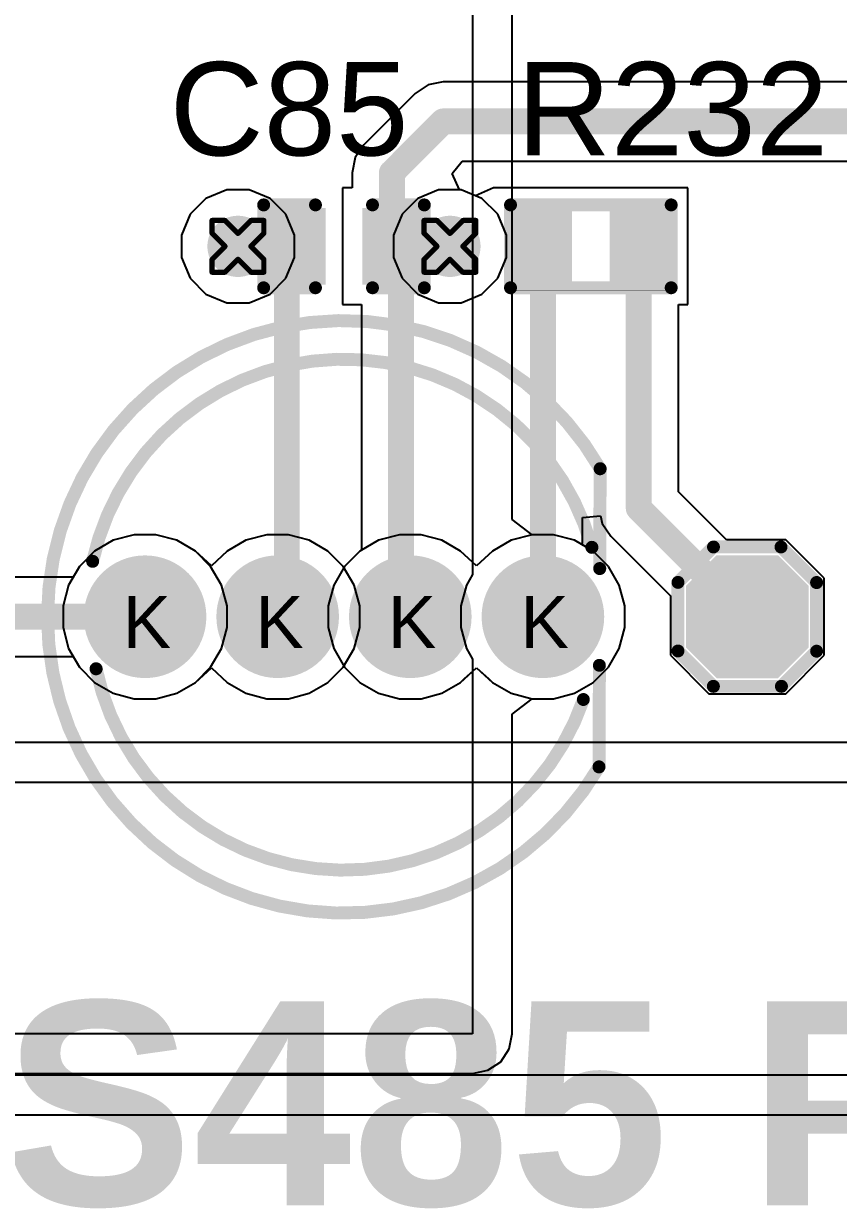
# Model space of a CAD drawing. Header units: inches. Extents: x -11 to 5379, y 0 to 5429.
# Drawn here: x 46.35 to 54.33, y 39.97 to 51.58 of the extents above; entities that cross this region are included whole.
import ezdxf

# ---------------------------------------------------------------- set-up
doc = ezdxf.new("R2010")
doc.units = ezdxf.units.IN
for name, color, linetype in [('Bottom Layer', 5, 'Continuous'), ('Bottom Solder', 6, 'Continuous'), ('Drill Drawing', 1, 'Continuous'), ('GND', 16, 'Continuous'), ('Multi-Layer', 9, 'Continuous'), ('Pad Holes', 156, 'Continuous'), ('PWR', 76, 'Continuous'), ('Top Layer', 1, 'Continuous'), ('Top Overlay', 2, 'Continuous'), ('Top Paste', 8, 'Continuous'), ('Top Solder', 216, 'Continuous'), ('Via Holes', 16, 'Continuous')]:
    doc.layers.add(name, color=color, linetype=linetype)
doc.styles.add('Arial', font='', dxfattribs={"height": 0.2})
doc.styles.add('Arial_Bold', font='', dxfattribs={"height": 0.2})
doc.styles.get('Arial').set_extended_font_data('Arial')
doc.styles.get('Arial_Bold').set_extended_font_data('Arial', bold=True)

# ---------------------------------------------------------------- blocks, each defined once
blk = doc.blocks.new('C___0402_31')
at = {"layer": 'Top Layer'}
for points in [[(-0.699, -0.318), (-0.699, 0.318), (-0.241, 0.318), (-0.241, -0.318)], [(0.241, -0.318), (0.241, 0.318), (0.699, 0.318), (0.699, -0.318)]]:
    blk.add_hatch(color=1, dxfattribs=at).paths.add_polyline_path(points)
at = {"layer": 'Top Paste'}
for points in [[(-0.699, -0.318), (-0.699, 0.318), (-0.241, 0.318), (-0.241, -0.318)], [(0.241, -0.318), (0.241, 0.318), (0.699, 0.318), (0.699, -0.318)]]:
    blk.add_hatch(color=8, dxfattribs=at).paths.add_polyline_path(points)
at = {"layer": 'Top Solder'}
for points in [[(-0.758, -0.377), (-0.758, 0.377), (-0.181, 0.377), (-0.181, -0.377)], [(0.181, -0.377), (0.181, 0.377), (0.758, 0.377), (0.758, -0.377)]]:
    blk.add_hatch(color=216, dxfattribs=at).paths.add_polyline_path(points)
at = {"layer": 'Top Overlay'}
for points in [[(-0.787, -0.406, 0.127, 0.127, 0), (-0.787, 0.406, 0.127, 0.127, 0)], [(-0.787, 0.406, 0.127, 0.127, 0), (-0.279, 0.406, 0.127, 0.127, 0)], [(0.279, 0.406, 0.127, 0.127, 0), (0.787, 0.406, 0.127, 0.127, 0)], [(0.787, -0.406, 0.127, 0.127, 0), (0.787, 0.406, 0.127, 0.127, 0)], [(-0.787, -0.406, 0.127, 0.127, 0), (-0.279, -0.406, 0.127, 0.127, 0)], [(0.279, -0.406, 0.127, 0.127, 0), (0.787, -0.406, 0.127, 0.127, 0)]]:
    blk.add_lwpolyline(points, format="xyseb", dxfattribs=at)
for points in [[(-0.819, 0.406, 0.0635, 0.0635, 1), (-0.756, 0.406, 0.0635, 0.0635, 1)], [(-0.819, 0.406, 0.0635, 0.0635, 1), (-0.756, 0.406, 0.0635, 0.0635, 1)], [(-0.311, 0.406, 0.0635, 0.0635, 1), (-0.248, 0.406, 0.0635, 0.0635, 1)], [(0.248, 0.406, 0.0635, 0.0635, 1), (0.311, 0.406, 0.0635, 0.0635, 1)], [(0.756, 0.406, 0.0635, 0.0635, 1), (0.819, 0.406, 0.0635, 0.0635, 1)], [(0.756, 0.406, 0.0635, 0.0635, 1), (0.819, 0.406, 0.0635, 0.0635, 1)], [(-0.819, -0.406, 0.0635, 0.0635, 1), (-0.756, -0.406, 0.0635, 0.0635, 1)], [(-0.819, -0.406, 0.0635, 0.0635, 1), (-0.756, -0.406, 0.0635, 0.0635, 1)], [(-0.311, -0.406, 0.0635, 0.0635, 1), (-0.248, -0.406, 0.0635, 0.0635, 1)], [(0.248, -0.406, 0.0635, 0.0635, 1), (0.311, -0.406, 0.0635, 0.0635, 1)], [(0.756, -0.406, 0.0635, 0.0635, 1), (0.819, -0.406, 0.0635, 0.0635, 1)], [(0.756, -0.406, 0.0635, 0.0635, 1), (0.819, -0.406, 0.0635, 0.0635, 1)]]:
    blk.add_lwpolyline(points, format="xyseb", close=True, dxfattribs=at)
blk = doc.blocks.new('WS2812D_F5_34')
at = {"layer": 'Bottom Layer'}
h = blk.add_hatch(color=5, dxfattribs=at)
edge = h.paths.add_edge_path()
edge.add_arc((-1.95, 0), 0.55, 0, 360)
h = blk.add_hatch(color=5, dxfattribs=at)
edge = h.paths.add_edge_path()
edge.add_arc((-0.65, 0), 0.55, 0, 360)
h = blk.add_hatch(color=5, dxfattribs=at)
edge = h.paths.add_edge_path()
edge.add_arc((0.65, 0), 0.55, 0, 360)
h = blk.add_hatch(color=5, dxfattribs=at)
edge = h.paths.add_edge_path()
edge.add_arc((1.95, 0), 0.55, 0, 360)
at = {"layer": 'Bottom Solder'}
h = blk.add_hatch(color=6, dxfattribs=at)
edge = h.paths.add_edge_path()
edge.add_arc((-1.95, 0), 0.601, 0, 360)
h = blk.add_hatch(color=6, dxfattribs=at)
edge = h.paths.add_edge_path()
edge.add_arc((-0.65, 0), 0.601, 0, 360)
h = blk.add_hatch(color=6, dxfattribs=at)
edge = h.paths.add_edge_path()
edge.add_arc((0.65, 0), 0.601, 0, 360)
h = blk.add_hatch(color=6, dxfattribs=at)
edge = h.paths.add_edge_path()
edge.add_arc((1.95, 0), 0.601, 0, 360)
at = {"layer": 'GND'}
h = blk.add_hatch(color=16, dxfattribs=at)
edge = h.paths.add_edge_path()
edge.add_arc((-1.95, 0), 0.55, 0, 360)
h = blk.add_hatch(color=16, dxfattribs=at)
edge = h.paths.add_edge_path()
edge.add_arc((-0.65, 0), 0.55, 0, 360)
h = blk.add_hatch(color=16, dxfattribs=at)
edge = h.paths.add_edge_path()
edge.add_arc((0.65, 0), 0.55, 0, 360)
h = blk.add_hatch(color=16, dxfattribs=at)
edge = h.paths.add_edge_path()
edge.add_arc((1.95, 0), 0.55, 0, 360)
at = {"layer": 'Multi-Layer'}
h = blk.add_hatch(color=9, dxfattribs=at)
edge = h.paths.add_edge_path()
edge.add_arc((-1.95, 0), 0.55, 0, 360)
h = blk.add_hatch(color=9, dxfattribs=at)
edge = h.paths.add_edge_path()
edge.add_arc((-0.65, 0), 0.55, 0, 360)
h = blk.add_hatch(color=9, dxfattribs=at)
edge = h.paths.add_edge_path()
edge.add_arc((0.65, 0), 0.55, 0, 360)
h = blk.add_hatch(color=9, dxfattribs=at)
edge = h.paths.add_edge_path()
edge.add_arc((1.95, 0), 0.55, 0, 360)
at = {"layer": 'Pad Holes'}
h = blk.add_hatch(color=7, dxfattribs=at)
edge = h.paths.add_edge_path()
edge.add_arc((-1.95, 0), 0.36, 0, 360)
h = blk.add_hatch(color=7, dxfattribs=at)
edge = h.paths.add_edge_path()
edge.add_arc((-0.65, 0), 0.36, 0, 360)
h = blk.add_hatch(color=7, dxfattribs=at)
edge = h.paths.add_edge_path()
edge.add_arc((0.65, 0), 0.36, 0, 360)
h = blk.add_hatch(color=7, dxfattribs=at)
edge = h.paths.add_edge_path()
edge.add_arc((1.95, 0), 0.36, 0, 360)
at = {"layer": 'PWR'}
h = blk.add_hatch(color=76, dxfattribs=at)
edge = h.paths.add_edge_path()
edge.add_arc((-1.95, 0), 0.55, 0, 360)
h = blk.add_hatch(color=76, dxfattribs=at)
edge = h.paths.add_edge_path()
edge.add_arc((-0.65, 0), 0.55, 0, 360)
h = blk.add_hatch(color=76, dxfattribs=at)
edge = h.paths.add_edge_path()
edge.add_arc((0.65, 0), 0.55, 0, 360)
h = blk.add_hatch(color=76, dxfattribs=at)
edge = h.paths.add_edge_path()
edge.add_arc((1.95, 0), 0.55, 0, 360)
at = {"layer": 'Top Layer'}
h = blk.add_hatch(color=1, dxfattribs=at)
edge = h.paths.add_edge_path()
edge.add_arc((-1.95, 0), 0.55, 0, 360)
h = blk.add_hatch(color=1, dxfattribs=at)
edge = h.paths.add_edge_path()
edge.add_arc((-0.65, 0), 0.55, 0, 360)
h = blk.add_hatch(color=1, dxfattribs=at)
edge = h.paths.add_edge_path()
edge.add_arc((0.65, 0), 0.55, 0, 360)
h = blk.add_hatch(color=1, dxfattribs=at)
edge = h.paths.add_edge_path()
edge.add_arc((1.95, 0), 0.55, 0, 360)
at = {"layer": 'Top Solder'}
h = blk.add_hatch(color=216, dxfattribs=at)
edge = h.paths.add_edge_path()
edge.add_arc((-1.95, 0), 0.601, 0, 360)
h = blk.add_hatch(color=216, dxfattribs=at)
edge = h.paths.add_edge_path()
edge.add_arc((-0.65, 0), 0.601, 0, 360)
h = blk.add_hatch(color=216, dxfattribs=at)
edge = h.paths.add_edge_path()
edge.add_arc((0.65, 0), 0.601, 0, 360)
h = blk.add_hatch(color=216, dxfattribs=at)
edge = h.paths.add_edge_path()
edge.add_arc((1.95, 0), 0.601, 0, 360)
at = {"layer": 'Top Overlay'}
for points in [[(2.5, -1.471, 0.127, 0.127, -3.705201), (2.511, 1.45, 0.127, 0.127, 0)], [(-2.464, 0.543, 0.127, 0.127, -0.780857), (2.43, 0.68, 0.127, 0.127, 0)], [(2.507, 0.472, 0.127, 0.127, 0), (2.511, 1.45, 0.127, 0.127, 0)], [(2.347, -0.811, 0.127, 0.127, -0.760948), (-2.43, -0.51, 0.127, 0.127, 0)], [(2.5, -1.471, 0.127, 0.127, 0), (2.504, -0.476, 0.127, 0.127, 0)]]:
    blk.add_lwpolyline(points, format="xyseb", dxfattribs=at)
for points in [[(2.479, 1.45, 0.0635, 0.0635, 1), (2.543, 1.45, 0.0635, 0.0635, 1)], [(2.479, 1.45, 0.0635, 0.0635, 1), (2.543, 1.45, 0.0635, 0.0635, 1)], [(2.398, 0.68, 0.0635, 0.0635, 1), (2.462, 0.68, 0.0635, 0.0635, 1)], [(-2.496, 0.543, 0.0635, 0.0635, 1), (-2.432, 0.543, 0.0635, 0.0635, 1)], [(2.475, 0.472, 0.0635, 0.0635, 1), (2.539, 0.472, 0.0635, 0.0635, 1)], [(-2.462, -0.51, 0.0635, 0.0635, 1), (-2.398, -0.51, 0.0635, 0.0635, 1)], [(2.472, -0.476, 0.0635, 0.0635, 1), (2.535, -0.476, 0.0635, 0.0635, 1)], [(2.315, -0.811, 0.0635, 0.0635, 1), (2.378, -0.811, 0.0635, 0.0635, 1)], [(2.468, -1.471, 0.0635, 0.0635, 1), (2.532, -1.471, 0.0635, 0.0635, 1)], [(2.468, -1.471, 0.0635, 0.0635, 1), (2.532, -1.471, 0.0635, 0.0635, 1)]]:
    blk.add_lwpolyline(points, format="xyseb", close=True, dxfattribs=at)
blk = doc.blocks.new('R___0402_40')
at = {"layer": 'Top Layer'}
for points in [[(-0.699, -0.318), (-0.699, 0.318), (-0.241, 0.318), (-0.241, -0.318)], [(0.241, -0.318), (0.241, 0.318), (0.699, 0.318), (0.699, -0.318)]]:
    blk.add_hatch(color=1, dxfattribs=at).paths.add_polyline_path(points)
at = {"layer": 'Top Paste'}
for points in [[(-0.699, -0.318), (-0.699, 0.318), (-0.241, 0.318), (-0.241, -0.318)], [(0.241, -0.318), (0.241, 0.318), (0.699, 0.318), (0.699, -0.318)]]:
    blk.add_hatch(color=8, dxfattribs=at).paths.add_polyline_path(points)
at = {"layer": 'Top Solder'}
for points in [[(-0.754, -0.373), (-0.754, 0.373), (-0.186, 0.373), (-0.186, -0.373)], [(0.186, -0.373), (0.186, 0.373), (0.754, 0.373), (0.754, -0.373)]]:
    blk.add_hatch(color=216, dxfattribs=at).paths.add_polyline_path(points)
at = {"layer": 'Top Overlay'}
for points in [[(-0.787, -0.406, 0.127, 0.127, 0), (-0.787, 0.406, 0.127, 0.127, 0)], [(-0.787, 0.406, 0.127, 0.127, 0), (0.787, 0.406, 0.127, 0.127, 0)], [(0.787, -0.406, 0.127, 0.127, 0), (0.787, 0.406, 0.127, 0.127, 0)], [(-0.787, -0.406, 0.127, 0.127, 0), (0.787, -0.406, 0.127, 0.127, 0)], [(-0.813, -0.432, 0.00323, 0.00323, 0), (0.813, -0.432, 0.00323, 0.00323, 0)]]:
    blk.add_lwpolyline(points, format="xyseb", dxfattribs=at)
for points in [[(-0.819, 0.406, 0.0635, 0.0635, 1), (-0.756, 0.406, 0.0635, 0.0635, 1)], [(-0.819, 0.406, 0.0635, 0.0635, 1), (-0.756, 0.406, 0.0635, 0.0635, 1)], [(0.756, 0.406, 0.0635, 0.0635, 1), (0.819, 0.406, 0.0635, 0.0635, 1)], [(0.756, 0.406, 0.0635, 0.0635, 1), (0.819, 0.406, 0.0635, 0.0635, 1)], [(-0.819, -0.406, 0.0635, 0.0635, 1), (-0.756, -0.406, 0.0635, 0.0635, 1)], [(-0.819, -0.406, 0.0635, 0.0635, 1), (-0.756, -0.406, 0.0635, 0.0635, 1)], [(0.756, -0.406, 0.0635, 0.0635, 1), (0.819, -0.406, 0.0635, 0.0635, 1)], [(0.756, -0.406, 0.0635, 0.0635, 1), (0.819, -0.406, 0.0635, 0.0635, 1)], [(-0.814, -0.432, 0.00161, 0.00161, 1), (-0.812, -0.432, 0.00161, 0.00161, 1)], [(0.812, -0.432, 0.00161, 0.00161, 1), (0.814, -0.432, 0.00161, 0.00161, 1)]]:
    blk.add_lwpolyline(points, format="xyseb", close=True, dxfattribs=at)
blk = doc.blocks.new('T____________0_5___160')
at = {"layer": 'Top Layer'}
blk.add_hatch(color=1, dxfattribs=at).paths.add_polyline_path([(0.25, 0.5), (-0.25, 0.5), (-0.5, 0.25), (-0.5, -0.25), (-0.25, -0.5), (0.25, -0.5), (0.5, -0.25), (0.5, 0.25)])
at = {"layer": 'Top Paste'}
blk.add_hatch(color=8, dxfattribs=at).paths.add_polyline_path([(0.25, 0.5), (-0.25, 0.5), (-0.5, 0.25), (-0.5, -0.25), (-0.25, -0.5), (0.25, -0.5), (0.5, -0.25), (0.5, 0.25)])
at = {"layer": 'Top Solder'}
blk.add_hatch(color=216, dxfattribs=at).paths.add_polyline_path([(0.301, 0.602), (-0.301, 0.602), (-0.602, 0.301), (-0.602, -0.301), (-0.301, -0.602), (0.301, -0.602), (0.602, -0.301), (0.602, 0.301)])
at = {"layer": 'Top Overlay'}
for points in [[(-0.336, 0.68, 0.127, 0.127, 0), (-0.682, 0.333, 0.127, 0.127, 0)], [(-0.336, 0.68, 0.127, 0.127, 0), (0.336, 0.68, 0.127, 0.127, 0)], [(0.336, 0.68, 0.127, 0.127, 0), (0.684, 0.332, 0.127, 0.127, 0)], [(-0.682, 0.333, 0.127, 0.127, 0), (-0.682, -0.334, 0.127, 0.127, 0)], [(0.684, 0.332, 0.127, 0.127, 0), (0.684, -0.33, 0.127, 0.127, 0)], [(-0.682, -0.334, 0.127, 0.127, 0), (-0.337, -0.679, 0.127, 0.127, 0)], [(0.684, -0.33, 0.127, 0.127, 0), (0.335, -0.679, 0.127, 0.127, 0)], [(-0.337, -0.679, 0.127, 0.127, 0), (0.335, -0.679, 0.127, 0.127, 0)]]:
    blk.add_lwpolyline(points, format="xyseb", dxfattribs=at)
for points in [[(-0.367, 0.68, 0.0635, 0.0635, 1), (-0.304, 0.68, 0.0635, 0.0635, 1)], [(-0.367, 0.68, 0.0635, 0.0635, 1), (-0.304, 0.68, 0.0635, 0.0635, 1)], [(0.305, 0.68, 0.0635, 0.0635, 1), (0.368, 0.68, 0.0635, 0.0635, 1)], [(0.305, 0.68, 0.0635, 0.0635, 1), (0.368, 0.68, 0.0635, 0.0635, 1)], [(-0.714, 0.333, 0.0635, 0.0635, 1), (-0.65, 0.333, 0.0635, 0.0635, 1)], [(-0.714, 0.333, 0.0635, 0.0635, 1), (-0.65, 0.333, 0.0635, 0.0635, 1)], [(0.652, 0.332, 0.0635, 0.0635, 1), (0.715, 0.332, 0.0635, 0.0635, 1)], [(0.652, 0.332, 0.0635, 0.0635, 1), (0.715, 0.332, 0.0635, 0.0635, 1)], [(-0.714, -0.334, 0.0635, 0.0635, 1), (-0.65, -0.334, 0.0635, 0.0635, 1)], [(-0.714, -0.334, 0.0635, 0.0635, 1), (-0.65, -0.334, 0.0635, 0.0635, 1)], [(0.652, -0.33, 0.0635, 0.0635, 1), (0.715, -0.33, 0.0635, 0.0635, 1)], [(0.652, -0.33, 0.0635, 0.0635, 1), (0.715, -0.33, 0.0635, 0.0635, 1)], [(-0.369, -0.679, 0.0635, 0.0635, 1), (-0.306, -0.679, 0.0635, 0.0635, 1)], [(-0.369, -0.679, 0.0635, 0.0635, 1), (-0.306, -0.679, 0.0635, 0.0635, 1)], [(0.303, -0.679, 0.0635, 0.0635, 1), (0.367, -0.679, 0.0635, 0.0635, 1)], [(0.303, -0.679, 0.0635, 0.0635, 1), (0.367, -0.679, 0.0635, 0.0635, 1)]]:
    blk.add_lwpolyline(points, format="xyseb", close=True, dxfattribs=at)

msp = doc.modelspace()

# ---------------------------------------------------------------- hatches: boundary and pattern name
at = {"layer": 'Bottom Layer'}
h = msp.add_hatch(color=5, dxfattribs=at)
edge = h.paths.add_edge_path()
edge.add_arc((48.449, 49.396), 0.3, 0, 360)
h = msp.add_hatch(color=5, dxfattribs=at)
edge = h.paths.add_edge_path()
edge.add_arc((50.527, 49.396), 0.3, 0, 360)
at = {"layer": 'GND'}
h = msp.add_hatch(color=16, dxfattribs=at)
edge = h.paths.add_edge_path()
edge.add_arc((48.449, 49.396), 0.3, 0, 360)
h = msp.add_hatch(color=16, dxfattribs=at)
edge = h.paths.add_edge_path()
edge.add_arc((50.527, 49.396), 0.3, 0, 360)
at = {"layer": 'PWR'}
h = msp.add_hatch(color=76, dxfattribs=at)
edge = h.paths.add_edge_path()
edge.add_arc((48.449, 49.396), 0.3, 0, 360)
h = msp.add_hatch(color=76, dxfattribs=at)
edge = h.paths.add_edge_path()
edge.add_arc((50.527, 49.396), 0.3, 0, 360)
at = {"layer": 'Top Layer'}
h = msp.add_hatch(color=1, dxfattribs=at)
edge = h.paths.add_edge_path()
edge.add_arc((48.449, 49.396), 0.3, 0, 360)
h = msp.add_hatch(color=1, dxfattribs=at)
edge = h.paths.add_edge_path()
edge.add_arc((50.527, 49.396), 0.3, 0, 360)
at = {"layer": 'Via Holes'}
h = msp.add_hatch(color=7, dxfattribs=at)
edge = h.paths.add_edge_path()
edge.add_arc((48.449, 49.396), 0.15, 0, 360)
h = msp.add_hatch(color=7, dxfattribs=at)
edge = h.paths.add_edge_path()
edge.add_arc((50.527, 49.396), 0.15, 0, 360)

# ---------------------------------------------------------------- linework, layer by layer
at = {"layer": 'Bottom Layer'}
for p, q in [((50.416, 49.95), (50.213, 49.866)), ((50.637, 49.95), (50.416, 49.95)), ((50.84, 49.866), (50.637, 49.95)), ((50.213, 49.866), (50.057, 49.71)), ((50.996, 49.71), (50.84, 49.866)), ((50.057, 49.71), (49.973, 49.507)), ((51.081, 49.507), (50.996, 49.71)), ((49.973, 49.507), (49.973, 49.286)), ((51.081, 49.286), (51.081, 49.507)), ((49.973, 49.286), (50.057, 49.083)), ((50.996, 49.083), (51.081, 49.286)), ((50.057, 49.083), (50.213, 48.927)), ((50.84, 48.927), (50.996, 49.083)), ((50.213, 48.927), (50.416, 48.842)), ((50.637, 48.842), (50.84, 48.927)), ((50.416, 48.842), (50.637, 48.842)), ((47.432, 46.571), (47.227, 46.516)), ((47.644, 46.571), (47.432, 46.571)), ((47.848, 46.516), (47.644, 46.571)), ((50.032, 46.571), (49.827, 46.516)), ((50.244, 46.571), (50.032, 46.571)), ((50.448, 46.516), (50.244, 46.571)), ((51.332, 46.571), (51.127, 46.516)), ((51.543, 46.571), (51.332, 46.571)), ((51.748, 46.516), (51.543, 46.571)), ((47.227, 46.516), (47.044, 46.41)), ((48.031, 46.41), (47.848, 46.516)), ((49.827, 46.516), (49.644, 46.41)), ((50.631, 46.41), (50.448, 46.516)), ((51.127, 46.516), (50.944, 46.41)), ((51.931, 46.41), (51.748, 46.516)), ((47.044, 46.41), (46.894, 46.26)), ((48.181, 46.26), (48.031, 46.41)), ((49.644, 46.41), (49.494, 46.26)), ((50.67, 46.372), (50.631, 46.41)), ((50.788, 46.266), (50.67, 46.372)), ((50.906, 46.372), (50.788, 46.266)), ((50.944, 46.41), (50.906, 46.372)), ((52.081, 46.26), (51.931, 46.41)), ((46.894, 46.26), (46.834, 46.155)), ((48.287, 46.077), (48.181, 46.26)), ((49.494, 46.26), (49.388, 46.077)), ((52.187, 46.077), (52.081, 46.26)), ((46.834, 46.155), (42.332, 46.155)), ((48.342, 45.873), (48.287, 46.077)), ((49.388, 46.077), (49.334, 45.873)), ((52.242, 45.873), (52.187, 46.077)), ((48.342, 45.661), (48.342, 45.873)), ((49.334, 45.873), (49.334, 45.661)), ((52.242, 45.661), (52.242, 45.873)), ((48.287, 45.456), (48.342, 45.661)), ((49.334, 45.661), (49.388, 45.456)), ((52.187, 45.456), (52.242, 45.661)), ((48.181, 45.273), (48.287, 45.456)), ((49.388, 45.456), (49.494, 45.273)), ((52.081, 45.273), (52.187, 45.456)), ((42.171, 45.378), (46.834, 45.378)), ((46.834, 45.378), (46.894, 45.273)), ((46.894, 45.273), (47.044, 45.123)), ((48.031, 45.123), (48.181, 45.273)), ((49.494, 45.273), (49.644, 45.123)), ((50.67, 45.162), (50.788, 45.267)), ((50.788, 45.267), (50.906, 45.162)), ((51.931, 45.123), (52.081, 45.273)), ((50.631, 45.123), (50.67, 45.162)), ((50.906, 45.162), (50.944, 45.123)), ((47.044, 45.123), (47.227, 45.017)), ((47.848, 45.017), (48.031, 45.123)), ((49.644, 45.123), (49.827, 45.017)), ((50.448, 45.017), (50.631, 45.123)), ((50.944, 45.123), (51.127, 45.017)), ((51.748, 45.017), (51.931, 45.123)), ((47.227, 45.017), (47.432, 44.963)), ((47.432, 44.963), (47.644, 44.963)), ((47.644, 44.963), (47.848, 45.017)), ((49.827, 45.017), (50.032, 44.963)), ((50.032, 44.963), (50.244, 44.963)), ((50.244, 44.963), (50.448, 45.017)), ((51.127, 45.017), (51.332, 44.963)), ((51.332, 44.963), (51.543, 44.963)), ((51.543, 44.963), (51.748, 45.017))]:
    msp.add_line(p, q, dxfattribs=at)
msp.add_lwpolyline([(42.171, 45.767, 0.254, 0.254, 0), (47.538, 45.767, 0.254, 0.254, 0)], format="xyseb", dxfattribs=at)
msp.add_lwpolyline([(47.474, 45.767, 0.127, 0.127, 1), (47.601, 45.767, 0.127, 0.127, 1)], format="xyseb", close=True, dxfattribs=at)
at = {"layer": 'Drill Drawing'}
for points in [[(48.195, 49.523, 0.0508, 0.0508, 0), (48.195, 49.65, 0.0508, 0.0508, 0)], [(48.195, 49.65, 0.0508, 0.0508, 0), (48.322, 49.65, 0.0508, 0.0508, 0)], [(48.322, 49.65, 0.0508, 0.0508, 0), (48.449, 49.523, 0.0508, 0.0508, 0)], [(48.449, 49.523, 0.0508, 0.0508, 0), (48.576, 49.65, 0.0508, 0.0508, 0)], [(48.576, 49.65, 0.0508, 0.0508, 0), (48.703, 49.65, 0.0508, 0.0508, 0)], [(48.703, 49.523, 0.0508, 0.0508, 0), (48.703, 49.65, 0.0508, 0.0508, 0)], [(50.273, 49.523, 0.0508, 0.0508, 0), (50.273, 49.65, 0.0508, 0.0508, 0)], [(50.273, 49.65, 0.0508, 0.0508, 0), (50.4, 49.65, 0.0508, 0.0508, 0)], [(50.4, 49.65, 0.0508, 0.0508, 0), (50.527, 49.523, 0.0508, 0.0508, 0)], [(50.527, 49.523, 0.0508, 0.0508, 0), (50.654, 49.65, 0.0508, 0.0508, 0)], [(50.654, 49.65, 0.0508, 0.0508, 0), (50.781, 49.65, 0.0508, 0.0508, 0)], [(50.781, 49.523, 0.0508, 0.0508, 0), (50.781, 49.65, 0.0508, 0.0508, 0)], [(48.195, 49.523, 0.0508, 0.0508, 0), (48.322, 49.396, 0.0508, 0.0508, 0)], [(48.576, 49.396, 0.0508, 0.0508, 0), (48.703, 49.523, 0.0508, 0.0508, 0)], [(50.273, 49.523, 0.0508, 0.0508, 0), (50.4, 49.396, 0.0508, 0.0508, 0)], [(50.654, 49.396, 0.0508, 0.0508, 0), (50.781, 49.523, 0.0508, 0.0508, 0)], [(48.195, 49.269, 0.0508, 0.0508, 0), (48.322, 49.396, 0.0508, 0.0508, 0)], [(48.576, 49.396, 0.0508, 0.0508, 0), (48.703, 49.269, 0.0508, 0.0508, 0)], [(50.273, 49.269, 0.0508, 0.0508, 0), (50.4, 49.396, 0.0508, 0.0508, 0)], [(50.654, 49.396, 0.0508, 0.0508, 0), (50.781, 49.269, 0.0508, 0.0508, 0)], [(48.195, 49.142, 0.0508, 0.0508, 0), (48.195, 49.269, 0.0508, 0.0508, 0)], [(48.322, 49.142, 0.0508, 0.0508, 0), (48.449, 49.269, 0.0508, 0.0508, 0)], [(48.449, 49.269, 0.0508, 0.0508, 0), (48.576, 49.142, 0.0508, 0.0508, 0)], [(48.703, 49.142, 0.0508, 0.0508, 0), (48.703, 49.269, 0.0508, 0.0508, 0)], [(50.273, 49.142, 0.0508, 0.0508, 0), (50.273, 49.269, 0.0508, 0.0508, 0)], [(50.4, 49.142, 0.0508, 0.0508, 0), (50.527, 49.269, 0.0508, 0.0508, 0)], [(50.527, 49.269, 0.0508, 0.0508, 0), (50.654, 49.142, 0.0508, 0.0508, 0)], [(50.781, 49.142, 0.0508, 0.0508, 0), (50.781, 49.269, 0.0508, 0.0508, 0)], [(48.195, 49.142, 0.0508, 0.0508, 0), (48.322, 49.142, 0.0508, 0.0508, 0)], [(48.576, 49.142, 0.0508, 0.0508, 0), (48.703, 49.142, 0.0508, 0.0508, 0)], [(50.273, 49.142, 0.0508, 0.0508, 0), (50.4, 49.142, 0.0508, 0.0508, 0)], [(50.654, 49.142, 0.0508, 0.0508, 0), (50.781, 49.142, 0.0508, 0.0508, 0)]]:
    msp.add_lwpolyline(points, format="xyseb", dxfattribs=at)
for points in [[(48.182, 49.65, 0.0254, 0.0254, 1), (48.207, 49.65, 0.0254, 0.0254, 1)], [(48.182, 49.65, 0.0254, 0.0254, 1), (48.207, 49.65, 0.0254, 0.0254, 1)], [(48.309, 49.65, 0.0254, 0.0254, 1), (48.334, 49.65, 0.0254, 0.0254, 1)], [(48.309, 49.65, 0.0254, 0.0254, 1), (48.334, 49.65, 0.0254, 0.0254, 1)], [(48.563, 49.65, 0.0254, 0.0254, 1), (48.588, 49.65, 0.0254, 0.0254, 1)], [(48.563, 49.65, 0.0254, 0.0254, 1), (48.588, 49.65, 0.0254, 0.0254, 1)], [(48.69, 49.65, 0.0254, 0.0254, 1), (48.715, 49.65, 0.0254, 0.0254, 1)], [(48.69, 49.65, 0.0254, 0.0254, 1), (48.715, 49.65, 0.0254, 0.0254, 1)], [(50.26, 49.65, 0.0254, 0.0254, 1), (50.285, 49.65, 0.0254, 0.0254, 1)], [(50.26, 49.65, 0.0254, 0.0254, 1), (50.285, 49.65, 0.0254, 0.0254, 1)], [(50.387, 49.65, 0.0254, 0.0254, 1), (50.412, 49.65, 0.0254, 0.0254, 1)], [(50.387, 49.65, 0.0254, 0.0254, 1), (50.412, 49.65, 0.0254, 0.0254, 1)], [(50.641, 49.65, 0.0254, 0.0254, 1), (50.666, 49.65, 0.0254, 0.0254, 1)], [(50.641, 49.65, 0.0254, 0.0254, 1), (50.666, 49.65, 0.0254, 0.0254, 1)], [(50.768, 49.65, 0.0254, 0.0254, 1), (50.793, 49.65, 0.0254, 0.0254, 1)], [(50.768, 49.65, 0.0254, 0.0254, 1), (50.793, 49.65, 0.0254, 0.0254, 1)], [(48.182, 49.523, 0.0254, 0.0254, 1), (48.207, 49.523, 0.0254, 0.0254, 1)], [(48.182, 49.523, 0.0254, 0.0254, 1), (48.207, 49.523, 0.0254, 0.0254, 1)], [(48.436, 49.523, 0.0254, 0.0254, 1), (48.461, 49.523, 0.0254, 0.0254, 1)], [(48.436, 49.523, 0.0254, 0.0254, 1), (48.461, 49.523, 0.0254, 0.0254, 1)], [(48.69, 49.523, 0.0254, 0.0254, 1), (48.715, 49.523, 0.0254, 0.0254, 1)], [(48.69, 49.523, 0.0254, 0.0254, 1), (48.715, 49.523, 0.0254, 0.0254, 1)], [(50.26, 49.523, 0.0254, 0.0254, 1), (50.285, 49.523, 0.0254, 0.0254, 1)], [(50.26, 49.523, 0.0254, 0.0254, 1), (50.285, 49.523, 0.0254, 0.0254, 1)], [(50.514, 49.523, 0.0254, 0.0254, 1), (50.539, 49.523, 0.0254, 0.0254, 1)], [(50.514, 49.523, 0.0254, 0.0254, 1), (50.539, 49.523, 0.0254, 0.0254, 1)], [(50.768, 49.523, 0.0254, 0.0254, 1), (50.793, 49.523, 0.0254, 0.0254, 1)], [(50.768, 49.523, 0.0254, 0.0254, 1), (50.793, 49.523, 0.0254, 0.0254, 1)], [(48.309, 49.396, 0.0254, 0.0254, 1), (48.334, 49.396, 0.0254, 0.0254, 1)], [(48.309, 49.396, 0.0254, 0.0254, 1), (48.334, 49.396, 0.0254, 0.0254, 1)], [(48.563, 49.396, 0.0254, 0.0254, 1), (48.588, 49.396, 0.0254, 0.0254, 1)], [(48.563, 49.396, 0.0254, 0.0254, 1), (48.588, 49.396, 0.0254, 0.0254, 1)], [(50.387, 49.396, 0.0254, 0.0254, 1), (50.412, 49.396, 0.0254, 0.0254, 1)], [(50.387, 49.396, 0.0254, 0.0254, 1), (50.412, 49.396, 0.0254, 0.0254, 1)], [(50.641, 49.396, 0.0254, 0.0254, 1), (50.666, 49.396, 0.0254, 0.0254, 1)], [(50.641, 49.396, 0.0254, 0.0254, 1), (50.666, 49.396, 0.0254, 0.0254, 1)], [(48.182, 49.269, 0.0254, 0.0254, 1), (48.207, 49.269, 0.0254, 0.0254, 1)], [(48.182, 49.269, 0.0254, 0.0254, 1), (48.207, 49.269, 0.0254, 0.0254, 1)], [(48.436, 49.269, 0.0254, 0.0254, 1), (48.461, 49.269, 0.0254, 0.0254, 1)], [(48.436, 49.269, 0.0254, 0.0254, 1), (48.461, 49.269, 0.0254, 0.0254, 1)], [(48.69, 49.269, 0.0254, 0.0254, 1), (48.715, 49.269, 0.0254, 0.0254, 1)], [(48.69, 49.269, 0.0254, 0.0254, 1), (48.715, 49.269, 0.0254, 0.0254, 1)], [(50.26, 49.269, 0.0254, 0.0254, 1), (50.285, 49.269, 0.0254, 0.0254, 1)], [(50.26, 49.269, 0.0254, 0.0254, 1), (50.285, 49.269, 0.0254, 0.0254, 1)], [(50.514, 49.269, 0.0254, 0.0254, 1), (50.539, 49.269, 0.0254, 0.0254, 1)], [(50.514, 49.269, 0.0254, 0.0254, 1), (50.539, 49.269, 0.0254, 0.0254, 1)], [(50.768, 49.269, 0.0254, 0.0254, 1), (50.793, 49.269, 0.0254, 0.0254, 1)], [(50.768, 49.269, 0.0254, 0.0254, 1), (50.793, 49.269, 0.0254, 0.0254, 1)], [(48.182, 49.142, 0.0254, 0.0254, 1), (48.207, 49.142, 0.0254, 0.0254, 1)], [(48.182, 49.142, 0.0254, 0.0254, 1), (48.207, 49.142, 0.0254, 0.0254, 1)], [(48.309, 49.142, 0.0254, 0.0254, 1), (48.334, 49.142, 0.0254, 0.0254, 1)], [(48.309, 49.142, 0.0254, 0.0254, 1), (48.334, 49.142, 0.0254, 0.0254, 1)], [(48.563, 49.142, 0.0254, 0.0254, 1), (48.588, 49.142, 0.0254, 0.0254, 1)], [(48.563, 49.142, 0.0254, 0.0254, 1), (48.588, 49.142, 0.0254, 0.0254, 1)], [(48.69, 49.142, 0.0254, 0.0254, 1), (48.715, 49.142, 0.0254, 0.0254, 1)], [(48.69, 49.142, 0.0254, 0.0254, 1), (48.715, 49.142, 0.0254, 0.0254, 1)], [(50.26, 49.142, 0.0254, 0.0254, 1), (50.285, 49.142, 0.0254, 0.0254, 1)], [(50.26, 49.142, 0.0254, 0.0254, 1), (50.285, 49.142, 0.0254, 0.0254, 1)], [(50.387, 49.142, 0.0254, 0.0254, 1), (50.412, 49.142, 0.0254, 0.0254, 1)], [(50.387, 49.142, 0.0254, 0.0254, 1), (50.412, 49.142, 0.0254, 0.0254, 1)], [(50.641, 49.142, 0.0254, 0.0254, 1), (50.666, 49.142, 0.0254, 0.0254, 1)], [(50.641, 49.142, 0.0254, 0.0254, 1), (50.666, 49.142, 0.0254, 0.0254, 1)], [(50.768, 49.142, 0.0254, 0.0254, 1), (50.793, 49.142, 0.0254, 0.0254, 1)], [(50.768, 49.142, 0.0254, 0.0254, 1), (50.793, 49.142, 0.0254, 0.0254, 1)]]:
    msp.add_lwpolyline(points, format="xyseb", close=True, dxfattribs=at)
at = {"layer": 'GND'}
for p, q in [((50.416, 49.95), (50.213, 49.866)), ((50.637, 49.95), (50.416, 49.95)), ((50.84, 49.866), (50.637, 49.95)), ((50.213, 49.866), (50.057, 49.71)), ((50.996, 49.71), (50.84, 49.866)), ((50.057, 49.71), (49.973, 49.507)), ((51.081, 49.507), (50.996, 49.71)), ((49.973, 49.507), (49.973, 49.286)), ((51.081, 49.286), (51.081, 49.507)), ((49.973, 49.286), (50.057, 49.083)), ((50.996, 49.083), (51.081, 49.286)), ((50.057, 49.083), (50.213, 48.927)), ((50.84, 48.927), (50.996, 49.083)), ((50.213, 48.927), (50.416, 48.842)), ((50.637, 48.842), (50.84, 48.927)), ((50.416, 48.842), (50.637, 48.842)), ((47.432, 46.571), (47.227, 46.516)), ((47.644, 46.571), (47.432, 46.571)), ((47.848, 46.516), (47.644, 46.571)), ((50.032, 46.571), (49.827, 46.516)), ((50.244, 46.571), (50.032, 46.571)), ((50.448, 46.516), (50.244, 46.571)), ((51.332, 46.571), (51.127, 46.516)), ((51.543, 46.571), (51.332, 46.571)), ((51.748, 46.516), (51.543, 46.571)), ((47.227, 46.516), (47.044, 46.41)), ((48.031, 46.41), (47.848, 46.516)), ((49.827, 46.516), (49.644, 46.41)), ((50.631, 46.41), (50.448, 46.516)), ((51.127, 46.516), (50.944, 46.41)), ((51.931, 46.41), (51.748, 46.516)), ((47.044, 46.41), (46.894, 46.26)), ((48.181, 46.26), (48.031, 46.41)), ((49.644, 46.41), (49.494, 46.26)), ((50.788, 46.266), (50.631, 46.41)), ((50.944, 46.41), (50.788, 46.266)), ((52.081, 46.26), (51.931, 46.41)), ((46.894, 46.26), (46.789, 46.077)), ((48.287, 46.077), (48.181, 46.26)), ((49.494, 46.26), (49.388, 46.077)), ((52.187, 46.077), (52.081, 46.26)), ((46.789, 46.077), (46.734, 45.873)), ((48.342, 45.873), (48.287, 46.077)), ((49.388, 46.077), (49.334, 45.873)), ((52.242, 45.873), (52.187, 46.077)), ((46.734, 45.873), (46.734, 45.661)), ((48.342, 45.661), (48.342, 45.873)), ((49.334, 45.873), (49.334, 45.661)), ((52.242, 45.661), (52.242, 45.873)), ((46.734, 45.661), (46.789, 45.456)), ((48.287, 45.456), (48.342, 45.661)), ((49.334, 45.661), (49.388, 45.456)), ((52.187, 45.456), (52.242, 45.661)), ((46.789, 45.456), (46.894, 45.273)), ((48.181, 45.273), (48.287, 45.456)), ((49.388, 45.456), (49.494, 45.273)), ((52.081, 45.273), (52.187, 45.456)), ((46.894, 45.273), (47.044, 45.123)), ((48.031, 45.123), (48.181, 45.273)), ((49.494, 45.273), (49.644, 45.123)), ((50.631, 45.123), (50.788, 45.267)), ((50.788, 45.267), (50.944, 45.123)), ((51.931, 45.123), (52.081, 45.273)), ((47.044, 45.123), (47.227, 45.017)), ((47.848, 45.017), (48.031, 45.123)), ((49.644, 45.123), (49.827, 45.017)), ((50.448, 45.017), (50.631, 45.123)), ((50.944, 45.123), (51.127, 45.017)), ((51.748, 45.017), (51.931, 45.123)), ((47.227, 45.017), (47.432, 44.963)), ((47.432, 44.963), (47.644, 44.963)), ((47.644, 44.963), (47.848, 45.017)), ((49.827, 45.017), (50.032, 44.963)), ((50.032, 44.963), (50.244, 44.963)), ((50.244, 44.963), (50.448, 45.017)), ((51.127, 45.017), (51.332, 44.963)), ((51.332, 44.963), (51.543, 44.963)), ((51.543, 44.963), (51.748, 45.017)), ((75.031, 44.536), (10.737, 44.536)), ((0.388, 44.147), (76.414, 44.147)), ((96.799, 41.275), (0.388, 41.275)), ((10.737, 40.887), (87.726, 40.887))]:
    msp.add_line(p, q, dxfattribs=at)
at = {"layer": 'PWR'}
for p, q in [((50.749, 66.345), (50.749, 46.182)), ((51.138, 46.72), (51.138, 66.345)), ((48.339, 49.95), (48.135, 49.866)), ((48.559, 49.95), (48.339, 49.95)), ((48.763, 49.866), (48.559, 49.95)), ((48.135, 49.866), (47.979, 49.71)), ((48.918, 49.71), (48.763, 49.866)), ((47.979, 49.71), (47.895, 49.507)), ((49.003, 49.507), (48.918, 49.71)), ((47.895, 49.507), (47.895, 49.286)), ((49.003, 49.286), (49.003, 49.507)), ((47.895, 49.286), (47.979, 49.083)), ((48.918, 49.083), (49.003, 49.286)), ((47.979, 49.083), (48.135, 48.927)), ((48.763, 48.927), (48.918, 49.083)), ((48.135, 48.927), (48.339, 48.842)), ((48.559, 48.842), (48.763, 48.927)), ((48.339, 48.842), (48.559, 48.842)), ((51.332, 46.571), (51.138, 46.72)), ((47.432, 46.571), (47.227, 46.516)), ((47.644, 46.571), (47.432, 46.571)), ((47.848, 46.516), (47.644, 46.571)), ((48.732, 46.571), (48.527, 46.516)), ((48.944, 46.571), (48.732, 46.571)), ((49.148, 46.516), (48.944, 46.571)), ((51.543, 46.571), (51.332, 46.571)), ((51.748, 46.516), (51.543, 46.571)), ((47.227, 46.516), (47.044, 46.41)), ((48.031, 46.41), (47.848, 46.516)), ((48.527, 46.516), (48.344, 46.41)), ((49.331, 46.41), (49.148, 46.516)), ((51.931, 46.41), (51.748, 46.516)), ((47.044, 46.41), (46.894, 46.26)), ((48.188, 46.266), (48.031, 46.41)), ((48.344, 46.41), (48.188, 46.266)), ((49.481, 46.26), (49.331, 46.41)), ((52.081, 46.26), (51.931, 46.41)), ((46.894, 46.26), (46.789, 46.077)), ((49.587, 46.077), (49.481, 46.26)), ((52.187, 46.077), (52.081, 46.26)), ((50.749, 46.182), (50.688, 46.077)), ((46.789, 46.077), (46.734, 45.873)), ((49.642, 45.873), (49.587, 46.077)), ((50.688, 46.077), (50.634, 45.873)), ((52.242, 45.873), (52.187, 46.077)), ((46.734, 45.873), (46.734, 45.661)), ((49.642, 45.661), (49.642, 45.873)), ((50.634, 45.873), (50.634, 45.661)), ((52.242, 45.661), (52.242, 45.873)), ((46.734, 45.661), (46.789, 45.456)), ((49.587, 45.456), (49.642, 45.661)), ((50.634, 45.661), (50.688, 45.456)), ((52.187, 45.456), (52.242, 45.661)), ((46.789, 45.456), (46.894, 45.273)), ((49.481, 45.273), (49.587, 45.456)), ((50.688, 45.456), (50.749, 45.351)), ((52.081, 45.273), (52.187, 45.456)), ((46.894, 45.273), (47.044, 45.123)), ((48.031, 45.123), (48.188, 45.267)), ((48.188, 45.267), (48.344, 45.123)), ((49.331, 45.123), (49.481, 45.273)), ((50.749, 45.351), (50.749, 41.681)), ((51.931, 45.123), (52.081, 45.273)), ((47.044, 45.123), (47.227, 45.017)), ((47.848, 45.017), (48.031, 45.123)), ((48.344, 45.123), (48.527, 45.017)), ((49.148, 45.017), (49.331, 45.123)), ((51.748, 45.017), (51.931, 45.123)), ((47.227, 45.017), (47.432, 44.963)), ((47.432, 44.963), (47.644, 44.963)), ((47.644, 44.963), (47.848, 45.017)), ((48.527, 45.017), (48.732, 44.963)), ((48.732, 44.963), (48.944, 44.963)), ((48.944, 44.963), (49.148, 45.017)), ((51.138, 44.814), (51.332, 44.963)), ((51.332, 44.963), (51.543, 44.963)), ((51.543, 44.963), (51.748, 45.017)), ((51.138, 41.681), (51.138, 44.814)), ((50.749, 41.681), (13.564, 41.681)), ((51.108, 41.533), (51.138, 41.681)), ((51.024, 41.407), (51.108, 41.533)), ((50.749, 41.293), (50.898, 41.323)), ((50.898, 41.323), (51.024, 41.407)), ((13.564, 41.293), (50.749, 41.293))]:
    msp.add_line(p, q, dxfattribs=at)
at = {"layer": 'Top Layer'}
for p, q in [((50.312, 50.979), (50.186, 50.895)), ((50.46, 51.009), (50.312, 50.979)), ((54.633, 51.009), (50.46, 51.009)), ((50.186, 50.895), (49.683, 50.392)), ((49.683, 50.392), (49.599, 50.266)), ((49.599, 50.266), (49.569, 50.117)), ((50.55, 50.111), (50.646, 50.232)), ((50.646, 50.232), (54.472, 50.232)), ((49.569, 50.117), (49.569, 49.968)), ((50.62, 49.95), (50.55, 50.111)), ((49.569, 49.968), (49.475, 49.968)), ((49.475, 49.968), (49.475, 48.825)), ((50.637, 49.95), (50.62, 49.95)), ((50.777, 49.892), (50.637, 49.95)), ((50.955, 49.968), (50.777, 49.892)), ((52.86, 49.968), (50.955, 49.968)), ((50.955, 49.968), (50.955, 49.968)), ((52.86, 48.825), (52.86, 49.968)), ((49.475, 48.825), (49.659, 48.825)), ((49.659, 48.825), (49.659, 46.419)), ((52.766, 46.992), (52.766, 48.825)), ((52.766, 48.825), (52.86, 48.825)), ((53.237, 46.521), (52.766, 46.992)), ((51.826, 46.738), (52.004, 46.756)), ((51.826, 46.471), (51.826, 46.738)), ((52.004, 46.756), (52.019, 46.682)), ((52.019, 46.682), (52.103, 46.556)), ((47.432, 46.571), (47.227, 46.516)), ((47.644, 46.571), (47.432, 46.571)), ((47.848, 46.516), (47.644, 46.571)), ((52.103, 46.556), (52.688, 45.971)), ((47.227, 46.516), (47.044, 46.41)), ((48.031, 46.41), (47.848, 46.516)), ((51.931, 46.41), (51.826, 46.471)), ((53.819, 46.521), (53.237, 46.521)), ((54.196, 46.144), (53.819, 46.521)), ((47.044, 46.41), (46.894, 46.26)), ((48.181, 46.26), (48.031, 46.41)), ((49.644, 46.41), (49.494, 46.26)), ((49.659, 46.419), (49.644, 46.41)), ((52.081, 46.26), (51.931, 46.41)), ((46.894, 46.26), (46.789, 46.077)), ((48.287, 46.077), (48.181, 46.26)), ((49.494, 46.26), (49.388, 46.077)), ((52.187, 46.077), (52.081, 46.26)), ((54.196, 45.39), (54.196, 46.144)), ((46.789, 46.077), (46.734, 45.873)), ((48.342, 45.873), (48.287, 46.077)), ((49.388, 46.077), (49.334, 45.873)), ((52.242, 45.873), (52.187, 46.077)), ((52.688, 45.971), (52.688, 45.39)), ((46.734, 45.873), (46.734, 45.661)), ((48.342, 45.661), (48.342, 45.873)), ((49.334, 45.873), (49.334, 45.661)), ((52.242, 45.661), (52.242, 45.873)), ((46.734, 45.661), (46.789, 45.456)), ((48.287, 45.456), (48.342, 45.661)), ((49.334, 45.661), (49.388, 45.456)), ((52.187, 45.456), (52.242, 45.661)), ((46.789, 45.456), (46.894, 45.273)), ((48.181, 45.273), (48.287, 45.456)), ((49.388, 45.456), (49.494, 45.273)), ((52.081, 45.273), (52.187, 45.456)), ((52.688, 45.39), (53.065, 45.013)), ((53.819, 45.013), (54.196, 45.39)), ((46.894, 45.273), (47.044, 45.123)), ((48.031, 45.123), (48.181, 45.273)), ((49.494, 45.273), (49.644, 45.123)), ((50.67, 45.162), (50.788, 45.267)), ((50.788, 45.267), (50.906, 45.162)), ((51.931, 45.123), (52.081, 45.273)), ((50.631, 45.123), (50.67, 45.162)), ((50.906, 45.162), (50.944, 45.123)), ((47.044, 45.123), (47.227, 45.017)), ((47.848, 45.017), (48.031, 45.123)), ((49.644, 45.123), (49.827, 45.017)), ((50.448, 45.017), (50.631, 45.123)), ((50.944, 45.123), (51.127, 45.017)), ((51.748, 45.017), (51.931, 45.123)), ((47.227, 45.017), (47.432, 44.963)), ((47.432, 44.963), (47.644, 44.963)), ((47.644, 44.963), (47.848, 45.017)), ((49.827, 45.017), (50.032, 44.963)), ((50.032, 44.963), (50.244, 44.963)), ((50.244, 44.963), (50.448, 45.017)), ((51.127, 45.017), (51.332, 44.963)), ((51.332, 44.963), (51.543, 44.963)), ((51.543, 44.963), (51.748, 45.017)), ((53.065, 45.013), (53.819, 45.013))]:
    msp.add_line(p, q, dxfattribs=at)
for points in [[(49.958, 50.117, 0.254, 0.254, 0), (50.46, 50.62, 0.254, 0.254, 0)], [(50.46, 50.62, 0.254, 0.254, 0), (54.633, 50.62, 0.254, 0.254, 0)], [(49.958, 49.396, 0.254, 0.254, 0), (49.958, 50.117, 0.254, 0.254, 0)], [(48.449, 49.396, 0.254, 0.254, 0), (49.018, 49.396, 0.254, 0.254, 0)], [(48.928, 49.306, 0.254, 0.254, 0), (49.018, 49.396, 0.254, 0.254, 0)], [(49.958, 49.396, 0.254, 0.254, 0), (50.527, 49.396, 0.254, 0.254, 0)], [(49.958, 49.396, 0.254, 0.254, 0), (50.048, 49.306, 0.254, 0.254, 0)], [(51.438, 45.767, 0.254, 0.254, 0), (51.438, 49.396, 0.254, 0.254, 0)], [(52.377, 46.831, 0.254, 0.254, 0), (52.377, 49.396, 0.254, 0.254, 0)], [(48.928, 45.857, 0.254, 0.254, 0), (48.928, 49.306, 0.254, 0.254, 0)], [(50.048, 45.857, 0.254, 0.254, 0), (50.048, 49.306, 0.254, 0.254, 0)], [(52.377, 46.831, 0.254, 0.254, 0), (53.442, 45.767, 0.254, 0.254, 0)], [(48.838, 45.767, 0.254, 0.254, 0), (48.928, 45.857, 0.254, 0.254, 0)], [(50.048, 45.857, 0.254, 0.254, 0), (50.138, 45.767, 0.254, 0.254, 0)]]:
    msp.add_lwpolyline(points, format="xyseb", dxfattribs=at)
for points in [[(50.397, 50.62, 0.127, 0.127, 1), (50.524, 50.62, 0.127, 0.127, 1)], [(50.397, 50.62, 0.127, 0.127, 1), (50.524, 50.62, 0.127, 0.127, 1)], [(49.894, 50.117, 0.127, 0.127, 1), (50.021, 50.117, 0.127, 0.127, 1)], [(49.894, 50.117, 0.127, 0.127, 1), (50.021, 50.117, 0.127, 0.127, 1)], [(48.385, 49.396, 0.127, 0.127, 1), (48.512, 49.396, 0.127, 0.127, 1)], [(48.954, 49.396, 0.127, 0.127, 1), (49.081, 49.396, 0.127, 0.127, 1)], [(48.954, 49.396, 0.127, 0.127, 1), (49.081, 49.396, 0.127, 0.127, 1)], [(49.894, 49.396, 0.127, 0.127, 1), (50.021, 49.396, 0.127, 0.127, 1)], [(49.894, 49.396, 0.127, 0.127, 1), (50.021, 49.396, 0.127, 0.127, 1)], [(49.894, 49.396, 0.127, 0.127, 1), (50.021, 49.396, 0.127, 0.127, 1)], [(50.463, 49.396, 0.127, 0.127, 1), (50.59, 49.396, 0.127, 0.127, 1)], [(51.374, 49.396, 0.127, 0.127, 1), (51.501, 49.396, 0.127, 0.127, 1)], [(52.314, 49.396, 0.127, 0.127, 1), (52.441, 49.396, 0.127, 0.127, 1)], [(48.864, 49.306, 0.127, 0.127, 1), (48.991, 49.306, 0.127, 0.127, 1)], [(48.864, 49.306, 0.127, 0.127, 1), (48.991, 49.306, 0.127, 0.127, 1)], [(49.984, 49.306, 0.127, 0.127, 1), (50.111, 49.306, 0.127, 0.127, 1)], [(49.984, 49.306, 0.127, 0.127, 1), (50.111, 49.306, 0.127, 0.127, 1)], [(52.314, 46.831, 0.127, 0.127, 1), (52.441, 46.831, 0.127, 0.127, 1)], [(52.314, 46.831, 0.127, 0.127, 1), (52.441, 46.831, 0.127, 0.127, 1)], [(48.864, 45.857, 0.127, 0.127, 1), (48.991, 45.857, 0.127, 0.127, 1)], [(48.864, 45.857, 0.127, 0.127, 1), (48.991, 45.857, 0.127, 0.127, 1)], [(49.984, 45.857, 0.127, 0.127, 1), (50.111, 45.857, 0.127, 0.127, 1)], [(49.984, 45.857, 0.127, 0.127, 1), (50.111, 45.857, 0.127, 0.127, 1)], [(48.774, 45.767, 0.127, 0.127, 1), (48.901, 45.767, 0.127, 0.127, 1)], [(50.074, 45.767, 0.127, 0.127, 1), (50.201, 45.767, 0.127, 0.127, 1)], [(51.374, 45.767, 0.127, 0.127, 1), (51.501, 45.767, 0.127, 0.127, 1)], [(53.378, 45.767, 0.127, 0.127, 1), (53.505, 45.767, 0.127, 0.127, 1)]]:
    msp.add_lwpolyline(points, format="xyseb", close=True, dxfattribs=at)

# ---------------------------------------------------------------- block references
for name, p in [('C___0402_31', (49.488, 49.396)), ('R___0402_40', (51.908, 49.396)), ('WS2812D_F5_34', (49.488, 45.767))]:
    msp.add_blockref(name, p)
at = {"rotation": 90}
msp.add_blockref('T____________0_5___160', (53.442, 45.767), dxfattribs=at)

# ---------------------------------------------------------------- texts
at = {"layer": 'Drill Drawing', "style": 'Arial'}
for p in [(47.318, 45.462), (48.618, 45.462), (49.918, 45.462), (51.218, 45.462)]:
    msp.add_text('K', height=0.508, dxfattribs=at).set_placement(p)
at = {"layer": 'Top Overlay'}
for s, height, style, p in [('C85', 0.9144, 'Arial', (47.778, 50.287)), ('R232', 0.9144, 'Arial', (51.182, 50.287)), ('RS485 P2', 2, 'Arial_Bold', (44.129, 39.999))]:
    msp.add_text(s, height=height, dxfattribs=dict(at, style=style)).set_placement(p)

doc.saveas('drawing.dxf')
